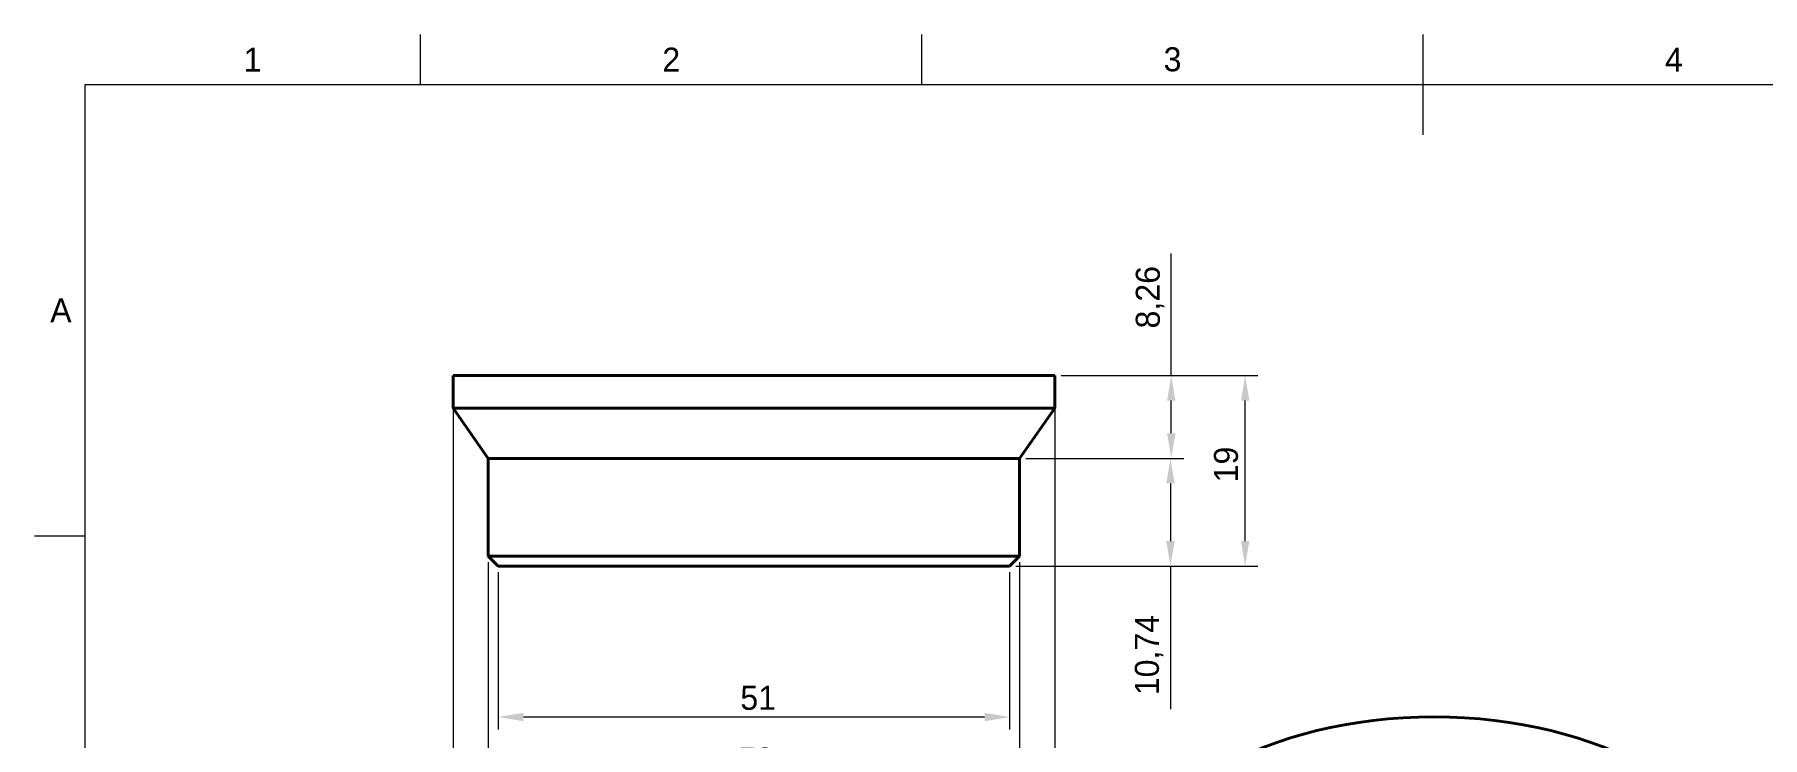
# Model space of a CAD drawing. Header units: millimetres. Extents: x 15 to 292, y 5 to 205.
# Drawn here: x 15 to 187.3, y 134.9 to 205 of the extents above; entities that cross this region are included whole.
import ezdxf

# ---------------------------------------------------------------- set-up
doc = ezdxf.new("R2010")
doc.units = ezdxf.units.MM
for name, color, linetype in [('Annotations', 7, 'Continuous'), ('Border', 7, 'Continuous'), ('Geometries', 7, 'Continuous')]:
    doc.layers.add(name, color=color, linetype=linetype)
doc.styles.add('Shapr0', font='txt', dxfattribs={"height": 2.3925})
doc.styles.add('Shapr2', font='txt', dxfattribs={"height": 2.3925})
doc.dimstyles.new('ISO-25', dxfattribs={"dimtxt": 2.5, "dimasz": 2.5, "dimexe": 1.25, "dimexo": 0.625, "dimtad": 1, "dimtxsty": 'Standard', "dimcen": 2.5, "dimadec": 0, "dimazin": 0, "dimtfac": 1, "dimtmove": 0, "dimatfit": 3, "dimfxl": 1, "dimarcsym": 0})

# ---------------------------------------------------------------- blocks, each defined once
blk = doc.blocks.new('*D6')
at = {"layer": 'Annotations', "color": 0, "linetype": 'Continuous', "lineweight": 15}
for p, q in [((117.38, 171), (136.99, 171)), ((135.74, 154.5), (135.74, 168.5)), ((112.88, 152), (136.99, 152))]:
    blk.add_line(p, q, dxfattribs=at)
at = {"layer": 'Annotations', "color": 0}
for points in [[(136.16, 168.5), (135.32, 168.5), (135.74, 171)], [(135.32, 154.5), (136.16, 154.5), (135.74, 152)]]:
    blk.add_solid(points, dxfattribs=at)
at = {"layer": 'Defpoints', "color": 0}
for p in [(116.75, 171), (135.74, 171), (112.25, 152)]:
    blk.add_point(p, dxfattribs=at)
at = {"layer": 'Annotations', "color": 0, "lineweight": 15, "insert": (133.84, 162.13), "char_height": 2.393, "attachment_point": 5, "rotation": 90, "style": 'Shapr2'}
blk.add_mtext('\\A1;19', dxfattribs=at)
blk = doc.blocks.new('*D7')
at = {"layer": 'Annotations', "color": 0, "linetype": 'Continuous', "lineweight": 15}
for p, q in [((61.25, 151.38), (61.25, 135.7)), ((112.25, 151.38), (112.25, 135.7)), ((109.75, 136.95), (63.75, 136.95))]:
    blk.add_line(p, q, dxfattribs=at)
at = {"layer": 'Annotations', "color": 0}
for points in [[(63.75, 137.37), (63.75, 136.53), (61.25, 136.95)], [(109.75, 136.53), (109.75, 137.37), (112.25, 136.95)]]:
    blk.add_solid(points, dxfattribs=at)
at = {"layer": 'Defpoints', "color": 0}
for p in [(61.25, 152), (112.25, 152), (61.25, 136.95)]:
    blk.add_point(p, dxfattribs=at)
at = {"layer": 'Annotations', "color": 0, "lineweight": 15, "insert": (87.17, 138.85), "char_height": 2.393, "attachment_point": 5, "style": 'Shapr2'}
blk.add_mtext('\\A1;51', dxfattribs=at)
blk = doc.blocks.new('*D8')
at = {"layer": 'Annotations', "color": 0, "linetype": 'Continuous', "lineweight": 15}
for p, q in [((60.25, 152.38), (60.25, 129.53)), ((113.25, 152.38), (113.25, 129.53)), ((62.75, 130.78), (110.75, 130.78))]:
    blk.add_line(p, q, dxfattribs=at)
at = {"layer": 'Annotations', "color": 0}
for points in [[(62.75, 131.2), (62.75, 130.36), (60.25, 130.78)], [(110.75, 130.36), (110.75, 131.2), (113.25, 130.78)]]:
    blk.add_solid(points, dxfattribs=at)
at = {"layer": 'Defpoints', "color": 0}
for p in [(60.25, 153), (113.25, 153), (113.25, 130.78)]:
    blk.add_point(p, dxfattribs=at)
at = {"layer": 'Annotations', "color": 0, "lineweight": 15, "insert": (86.96, 132.68), "char_height": 2.393, "attachment_point": 5, "style": 'Shapr2'}
blk.add_mtext('\\A1;53', dxfattribs=at)
blk = doc.blocks.new('*D9')
at = {"layer": 'Annotations', "color": 0, "linetype": 'Continuous', "lineweight": 15}
for p, q in [((56.75, 170.38), (56.75, 123.01)), ((116.75, 170.38), (116.75, 123.01)), ((59.25, 124.26), (114.25, 124.26))]:
    blk.add_line(p, q, dxfattribs=at)
at = {"layer": 'Annotations', "color": 0}
for points in [[(59.25, 124.68), (59.25, 123.84), (56.75, 124.26)], [(114.25, 123.84), (114.25, 124.68), (116.75, 124.26)]]:
    blk.add_solid(points, dxfattribs=at)
at = {"layer": 'Defpoints', "color": 0}
for p in [(56.75, 171), (116.75, 171), (116.75, 124.26)]:
    blk.add_point(p, dxfattribs=at)
at = {"layer": 'Annotations', "color": 0, "lineweight": 15, "insert": (86.85, 126.15), "char_height": 2.393, "attachment_point": 5, "style": 'Shapr2'}
blk.add_mtext('\\A1;60', dxfattribs=at)
blk = doc.blocks.new('*D10')
at = {"layer": 'Annotations', "color": 0, "linetype": 'Continuous', "lineweight": 15}
for p, q in [((113.88, 162.74), (129.54, 162.74)), ((128.29, 160.24), (128.29, 154.5)), ((112.88, 152), (129.54, 152)), ((128.29, 152), (128.29, 137.75))]:
    blk.add_line(p, q, dxfattribs=at)
at = {"layer": 'Annotations', "color": 0}
for points in [[(128.7, 160.24), (127.87, 160.24), (128.29, 162.74)], [(127.87, 154.5), (128.7, 154.5), (128.29, 152)]]:
    blk.add_solid(points, dxfattribs=at)
at = {"layer": 'Defpoints', "color": 0}
for p in [(113.25, 162.74), (112.25, 152), (128.29, 152)]:
    blk.add_point(p, dxfattribs=at)
at = {"layer": 'Annotations', "color": 0, "lineweight": 15, "insert": (126.16, 143.13), "char_height": 2.393, "attachment_point": 5, "rotation": 90, "style": 'Shapr2'}
blk.add_mtext('\\A1;10,74', dxfattribs=at)
blk = doc.blocks.new('*D11')
at = {"layer": 'Annotations', "color": 0, "linetype": 'Continuous', "lineweight": 15}
for p, q in [((128.37, 171), (128.37, 183.16)), ((117.38, 171), (129.62, 171)), ((128.37, 165.24), (128.37, 168.5)), ((113.88, 162.74), (129.62, 162.74))]:
    blk.add_line(p, q, dxfattribs=at)
at = {"layer": 'Annotations', "color": 0}
for points in [[(128.79, 168.5), (127.95, 168.5), (128.37, 171)], [(127.95, 165.24), (128.79, 165.24), (128.37, 162.74)]]:
    blk.add_solid(points, dxfattribs=at)
at = {"layer": 'Defpoints', "color": 0}
for p in [(116.75, 171), (128.37, 171), (113.25, 162.74)]:
    blk.add_point(p, dxfattribs=at)
at = {"layer": 'Annotations', "color": 0, "lineweight": 15, "insert": (126.25, 178.81), "char_height": 2.393, "attachment_point": 5, "rotation": 90, "style": 'Shapr2'}
blk.add_mtext('\\A1;8,26', dxfattribs=at)

msp = doc.modelspace()

# ---------------------------------------------------------------- linework, layer by layer
at = {"layer": 'Border', "linetype": 'Continuous', "lineweight": 15}
for p, q in [((53.5, 200), (53.5, 205)), ((103.5, 200), (103.5, 205)), ((153.5, 195), (153.5, 205)), ((287, 200), (20, 200)), ((20, 200), (20, 10)), ((20, 155), (15, 155))]:
    msp.add_line(p, q, dxfattribs=at)
at = {"layer": 'Geometries', "linetype": 'Continuous', "lineweight": 40}
for p, q in [((56.75, 171), (56.75, 167.744)), ((56.75, 171), (116.75, 171)), ((116.75, 171), (116.75, 167.744)), ((56.75, 167.744), (56.75, 167.744)), ((56.75, 167.744), (60.25, 162.744)), ((64.821, 167.744), (96.184, 167.744)), ((96.184, 167.744), (96.841, 167.744)), ((96.841, 167.744), (99.247, 167.744)), ((99.247, 167.744), (100.185, 167.744)), ((116.75, 167.744), (113.25, 162.744)), ((60.25, 162.744), (60.25, 153)), ((60.25, 162.744), (60.25, 162.744)), ((113.25, 162.744), (113.25, 153)), ((60.25, 153), (61.25, 152)), ((60.25, 153), (113.25, 153)), ((112.25, 152), (61.25, 152)), ((113.25, 153), (112.25, 152))]:
    msp.add_line(p, q, dxfattribs=at)
at = {"layer": 'Geometries', "linetype": 'Continuous', "lineweight": 40, "flags": 128}
for points in [[(56.75, 167.744), (56.75, 167.744), (56.751, 167.744), (56.752, 167.744), (56.754, 167.744), (56.756, 167.744), (56.759, 167.744), (56.763, 167.744), (56.766, 167.744), (56.771, 167.744), (56.776, 167.744), (56.781, 167.744), (56.787, 167.744), (56.793, 167.744), (56.8, 167.744), (56.808, 167.744), (56.816, 167.744), (56.824, 167.744), (56.833, 167.744), (56.843, 167.744), (56.853, 167.744), (56.863, 167.744), (56.874, 167.744), (56.886, 167.744), (56.894, 167.744)], [(56.894, 167.744), (56.898, 167.744), (56.911, 167.744), (56.924, 167.744), (56.937, 167.744), (56.951, 167.744), (56.966, 167.744), (56.981, 167.744), (56.997, 167.744), (57.013, 167.744), (57.03, 167.744), (57.047, 167.744), (57.064, 167.744), (57.083, 167.744), (57.101, 167.744), (57.121, 167.744), (57.141, 167.744), (57.161, 167.744), (57.182, 167.744), (57.203, 167.744), (57.225, 167.744), (57.247, 167.744), (57.27, 167.744), (57.293, 167.744), (57.317, 167.744), (57.341, 167.744), (57.366, 167.744), (57.391, 167.744), (57.417, 167.744), (57.443, 167.744), (57.47, 167.744), (57.497, 167.744), (57.525, 167.744), (57.553, 167.744), (57.582, 167.744), (57.611, 167.744), (57.641, 167.744), (57.672, 167.744), (57.705, 167.744), (57.738, 167.744), (57.773, 167.744), (57.807, 167.744), (57.843, 167.744), (57.878, 167.744), (57.915, 167.744), (57.952, 167.744), (57.989, 167.744), (58.028, 167.744), (58.066, 167.744), (58.106, 167.744), (58.145, 167.744), (58.186, 167.744), (58.227, 167.744), (58.269, 167.744), (58.311, 167.744), (58.354, 167.744), (58.397, 167.744), (58.441, 167.744), (58.482, 167.744), (58.524, 167.744), (58.567, 167.744), (58.609, 167.744), (58.653, 167.744), (58.696, 167.744), (58.741, 167.744), (58.785, 167.744), (58.83, 167.744), (58.876, 167.744), (58.922, 167.744), (58.969, 167.744), (59.016, 167.744), (59.064, 167.744), (59.112, 167.744), (59.16, 167.744), (59.209, 167.744), (59.259, 167.744), (59.309, 167.744), (59.36, 167.744), (59.411, 167.744), (59.462, 167.744), (59.514, 167.744), (59.566, 167.744), (59.619, 167.744), (59.672, 167.744), (59.726, 167.744), (59.78, 167.744), (59.835, 167.744), (59.89, 167.744), (59.945, 167.744), (60.001, 167.744), (60.058, 167.744), (60.114, 167.744), (60.172, 167.744), (60.23, 167.744), (60.288, 167.744), (60.347, 167.744), (60.407, 167.744), (60.467, 167.744), (60.527, 167.744), (60.587, 167.744), (60.648, 167.744), (60.71, 167.744), (60.771, 167.744), (60.834, 167.744), (60.897, 167.744), (60.96, 167.744), (61.023, 167.744), (61.087, 167.744), (61.152, 167.744), (61.217, 167.744), (61.282, 167.744), (61.348, 167.744), (61.414, 167.744), (61.481, 167.744), (61.549, 167.744), (61.617, 167.744), (61.685, 167.744), (61.754, 167.744), (61.827, 167.744), (61.902, 167.744), (61.977, 167.744), (62.052, 167.744), (62.128, 167.744), (62.204, 167.744), (62.281, 167.744), (62.358, 167.744), (62.436, 167.744), (62.514, 167.744), (62.593, 167.744), (62.672, 167.744), (62.751, 167.744), (62.831, 167.744), (62.912, 167.744), (62.993, 167.744), (63.075, 167.744), (63.158, 167.744), (63.24, 167.744), (63.324, 167.744), (63.402, 167.744), (63.48, 167.744), (63.558, 167.744), (63.637, 167.744), (63.717, 167.744), (63.796, 167.744), (63.876, 167.744), (63.957, 167.744), (64.038, 167.744), (64.119, 167.744), (64.201, 167.744), (64.283, 167.744), (64.365, 167.744), (64.448, 167.744), (64.531, 167.744), (64.615, 167.744), (64.7, 167.744), (64.784, 167.744), (64.821, 167.744)], [(100.185, 167.744), (100.225, 167.744), (100.336, 167.744), (100.446, 167.744), (100.557, 167.744), (100.667, 167.744), (100.776, 167.744), (100.886, 167.744), (100.995, 167.744), (101.105, 167.744), (101.213, 167.744), (101.322, 167.744), (101.43, 167.744), (101.539, 167.744), (101.647, 167.744), (101.755, 167.744), (101.863, 167.744), (101.97, 167.744), (102.078, 167.744), (102.184, 167.744), (102.291, 167.744), (102.397, 167.744), (102.502, 167.744), (102.608, 167.744), (102.713, 167.744), (102.818, 167.744), (102.923, 167.744), (103.027, 167.744), (103.131, 167.744), (103.235, 167.744), (103.339, 167.744), (103.442, 167.744), (103.545, 167.744), (103.648, 167.744), (103.751, 167.744), (103.853, 167.744), (103.956, 167.744), (104.058, 167.744), (104.159, 167.744), (104.26, 167.744), (104.361, 167.744), (104.461, 167.744), (104.561, 167.744), (104.661, 167.744), (104.76, 167.744), (104.859, 167.744), (104.958, 167.744), (105.057, 167.744), (105.155, 167.744), (105.253, 167.744), (105.35, 167.744), (105.448, 167.744), (105.545, 167.744), (105.641, 167.744), (105.738, 167.744), (105.834, 167.744), (105.93, 167.744), (106.026, 167.744), (106.121, 167.744), (106.223, 167.744), (106.324, 167.744), (106.424, 167.744), (106.525, 167.744), (106.625, 167.744), (106.724, 167.744), (106.823, 167.744), (106.922, 167.744), (107.02, 167.744), (107.118, 167.744), (107.216, 167.744), (107.313, 167.744), (107.409, 167.744), (107.506, 167.744), (107.602, 167.744), (107.698, 167.744), (107.793, 167.744), (107.888, 167.744), (107.983, 167.744), (108.077, 167.744), (108.164, 167.744), (108.251, 167.744), (108.337, 167.744), (108.423, 167.744), (108.509, 167.744), (108.594, 167.744), (108.679, 167.744), (108.764, 167.744), (108.848, 167.744), (108.932, 167.744), (109.015, 167.744), (109.098, 167.744), (109.181, 167.744), (109.263, 167.744), (109.345, 167.744), (109.427, 167.744), (109.508, 167.744), (109.589, 167.744), (109.67, 167.744), (109.75, 167.744), (109.829, 167.744), (109.909, 167.744), (109.987, 167.744), (110.066, 167.744), (110.143, 167.744), (110.221, 167.744), (110.298, 167.744), (110.375, 167.744), (110.451, 167.744), (110.527, 167.744), (110.603, 167.744), (110.678, 167.744), (110.752, 167.744), (110.827, 167.744), (110.9, 167.744), (110.974, 167.744), (111.047, 167.744), (111.12, 167.744), (111.193, 167.744), (111.265, 167.744), (111.336, 167.744), (111.407, 167.744), (111.478, 167.744), (111.548, 167.744), (111.617, 167.744), (111.687, 167.744), (111.755, 167.744), (111.824, 167.744), (111.892, 167.744), (111.959, 167.744), (112.026, 167.744), (112.093, 167.744), (112.159, 167.744), (112.225, 167.744), (112.29, 167.744), (112.356, 167.744), (112.42, 167.744), (112.485, 167.744), (112.548, 167.744), (112.612, 167.744), (112.679, 167.744), (112.746, 167.744), (112.812, 167.744), (112.878, 167.744), (112.943, 167.744), (113.007, 167.744), (113.071, 167.744), (113.135, 167.744), (113.198, 167.744), (113.261, 167.744), (113.323, 167.744), (113.384, 167.744), (113.445, 167.744), (113.506, 167.744), (113.566, 167.744), (113.625, 167.744), (113.684, 167.744), (113.743, 167.744), (113.801, 167.744), (113.859, 167.744), (113.912, 167.744), (113.964, 167.744), (114.016, 167.744), (114.068, 167.744), (114.119, 167.744), (114.169, 167.744), (114.219, 167.744), (114.269, 167.744), (114.318, 167.744), (114.367, 167.744), (114.415, 167.744), (114.463, 167.744), (114.51, 167.744), (114.557, 167.744), (114.604, 167.744), (114.65, 167.744), (114.695, 167.744), (114.74, 167.744), (114.785, 167.744), (114.829, 167.744), (114.872, 167.744), (114.915, 167.744), (114.958, 167.744), (115, 167.744), (115.042, 167.744), (115.083, 167.744), (115.123, 167.744), (115.163, 167.744), (115.203, 167.744), (115.242, 167.744), (115.281, 167.744), (115.319, 167.744), (115.356, 167.744), (115.393, 167.744), (115.43, 167.744), (115.466, 167.744), (115.502, 167.744), (115.538, 167.744), (115.572, 167.744), (115.607, 167.744), (115.64, 167.744), (115.674, 167.744), (115.706, 167.744), (115.739, 167.744), (115.77, 167.744), (115.802, 167.744), (115.832, 167.744), (115.862, 167.744), (115.892, 167.744), (115.921, 167.744), (115.95, 167.744), (115.978, 167.744), (116.006, 167.744), (116.033, 167.744), (116.06, 167.744), (116.086, 167.744), (116.112, 167.744), (116.138, 167.744), (116.162, 167.744), (116.187, 167.744), (116.212, 167.744), (116.237, 167.744), (116.261, 167.744), (116.285, 167.744), (116.308, 167.744), (116.33, 167.744), (116.352, 167.744), (116.373, 167.744), (116.394, 167.744), (116.414, 167.744), (116.434, 167.744), (116.453, 167.744), (116.471, 167.744), (116.489, 167.744), (116.506, 167.744), (116.523, 167.744), (116.539, 167.744), (116.555, 167.744), (116.57, 167.744), (116.584, 167.744), (116.597, 167.744), (116.609, 167.744), (116.621, 167.744), (116.632, 167.744), (116.643, 167.744), (116.653, 167.744), (116.663, 167.744), (116.672, 167.744), (116.681, 167.744), (116.689, 167.744), (116.696, 167.744), (116.704, 167.744), (116.71, 167.744), (116.716, 167.744), (116.722, 167.744), (116.727, 167.744), (116.732, 167.744), (116.736, 167.744), (116.739, 167.744), (116.742, 167.744), (116.745, 167.744), (116.747, 167.744), (116.748, 167.744), (116.749, 167.744), (116.75, 167.744), (116.75, 167.744)], [(60.378, 162.744), (60.371, 162.744), (60.358, 162.744), (60.346, 162.744), (60.334, 162.744), (60.324, 162.744), (60.314, 162.744), (60.305, 162.744), (60.296, 162.744), (60.288, 162.744), (60.281, 162.744), (60.274, 162.744), (60.269, 162.744), (60.264, 162.744), (60.26, 162.744), (60.256, 162.744), (60.253, 162.744), (60.252, 162.744), (60.25, 162.744), (60.25, 162.744)], [(65.656, 162.744), (65.608, 162.744), (65.525, 162.744), (65.443, 162.744), (65.373, 162.744), (65.304, 162.744), (65.235, 162.744), (65.167, 162.744), (65.099, 162.744), (65.031, 162.744), (64.964, 162.744), (64.897, 162.744), (64.831, 162.744), (64.765, 162.744), (64.7, 162.744), (64.635, 162.744), (64.57, 162.744), (64.506, 162.744), (64.442, 162.744), (64.379, 162.744), (64.316, 162.744), (64.253, 162.744), (64.191, 162.744), (64.129, 162.744), (64.058, 162.744), (63.988, 162.744), (63.918, 162.744), (63.848, 162.744), (63.78, 162.744), (63.712, 162.744), (63.644, 162.744), (63.578, 162.744), (63.511, 162.744), (63.446, 162.744), (63.381, 162.744), (63.316, 162.744), (63.253, 162.744), (63.189, 162.744), (63.127, 162.744), (63.064, 162.744), (63.003, 162.744), (62.943, 162.744), (62.883, 162.744), (62.824, 162.744), (62.765, 162.744), (62.707, 162.744), (62.65, 162.744), (62.593, 162.744), (62.537, 162.744), (62.482, 162.744), (62.427, 162.744), (62.373, 162.744), (62.319, 162.744), (62.266, 162.744), (62.214, 162.744), (62.162, 162.744), (62.111, 162.744), (62.061, 162.744), (62.012, 162.744), (61.963, 162.744), (61.915, 162.744), (61.867, 162.744), (61.821, 162.744), (61.774, 162.744), (61.729, 162.744), (61.684, 162.744), (61.64, 162.744), (61.596, 162.744), (61.554, 162.744), (61.511, 162.744), (61.47, 162.744), (61.429, 162.744), (61.394, 162.744), (61.36, 162.744), (61.327, 162.744), (61.294, 162.744), (61.262, 162.744), (61.23, 162.744), (61.198, 162.744), (61.167, 162.744), (61.137, 162.744), (61.107, 162.744), (61.078, 162.744), (61.049, 162.744), (61.02, 162.744), (60.992, 162.744), (60.965, 162.744), (60.938, 162.744), (60.912, 162.744), (60.886, 162.744), (60.86, 162.744), (60.835, 162.744), (60.807, 162.744), (60.779, 162.744), (60.752, 162.744), (60.725, 162.744), (60.699, 162.744), (60.674, 162.744), (60.65, 162.744), (60.626, 162.744), (60.603, 162.744), (60.581, 162.744), (60.56, 162.744), (60.539, 162.744), (60.519, 162.744), (60.5, 162.744), (60.481, 162.744), (60.463, 162.744), (60.446, 162.744), (60.429, 162.744), (60.414, 162.744), (60.399, 162.744), (60.384, 162.744), (60.378, 162.744)], [(106.462, 162.744), (106.406, 162.744), (106.313, 162.744), (106.221, 162.744), (106.127, 162.744), (106.034, 162.744), (105.939, 162.744), (105.845, 162.744), (105.749, 162.744), (105.654, 162.744), (105.557, 162.744), (105.46, 162.744), (105.363, 162.744), (105.265, 162.744), (105.167, 162.744), (105.067, 162.744), (104.968, 162.744), (104.867, 162.744), (104.781, 162.744), (104.695, 162.744), (104.608, 162.744), (104.521, 162.744), (104.434, 162.744), (104.346, 162.744), (104.258, 162.744), (104.17, 162.744), (104.081, 162.744), (103.992, 162.744), (103.903, 162.744), (103.813, 162.744), (103.723, 162.744), (103.632, 162.744), (103.541, 162.744), (103.45, 162.744), (103.358, 162.744), (103.266, 162.744), (103.173, 162.744), (103.08, 162.744), (102.972, 162.744), (102.864, 162.744), (102.754, 162.744), (102.645, 162.744), (102.535, 162.744), (102.425, 162.744), (102.314, 162.744), (102.203, 162.744), (102.091, 162.744), (101.979, 162.744), (101.867, 162.744), (101.754, 162.744), (101.641, 162.744), (101.527, 162.744), (101.412, 162.744), (101.297, 162.744), (101.182, 162.744), (101.067, 162.744), (100.952, 162.744), (100.836, 162.744), (100.72, 162.744), (100.603, 162.744), (100.486, 162.744), (100.369, 162.744), (100.251, 162.744), (100.133, 162.744), (100.014, 162.744), (99.895, 162.744), (99.776, 162.744), (99.656, 162.744), (99.535, 162.744), (99.414, 162.744), (99.294, 162.744), (99.173, 162.744), (99.052, 162.744), (98.93, 162.744), (98.808, 162.744), (98.686, 162.744), (98.563, 162.744), (98.441, 162.744), (98.317, 162.744), (98.194, 162.744), (98.07, 162.744), (97.946, 162.744), (97.821, 162.744), (97.696, 162.744), (97.57, 162.744), (97.445, 162.744), (97.337, 162.744), (97.229, 162.744), (97.121, 162.744), (97.013, 162.744), (96.904, 162.744), (96.796, 162.744), (96.687, 162.744), (96.578, 162.744), (96.468, 162.744), (96.359, 162.744), (96.249, 162.744), (96.139, 162.744), (96.029, 162.744), (95.919, 162.744), (95.809, 162.744), (95.698, 162.744), (95.586, 162.744), (95.475, 162.744), (95.363, 162.744), (95.252, 162.744), (95.122, 162.744), (94.991, 162.744), (94.861, 162.744), (94.73, 162.744), (94.6, 162.744), (94.469, 162.744), (94.337, 162.744), (94.206, 162.744), (94.074, 162.744), (93.943, 162.744), (93.811, 162.744), (93.678, 162.744), (93.545, 162.744), (93.412, 162.744), (93.279, 162.744), (93.145, 162.744), (93.012, 162.744), (92.879, 162.744), (92.746, 162.744), (92.612, 162.744), (92.478, 162.744), (92.344, 162.744), (92.21, 162.744), (92.076, 162.744), (91.942, 162.744), (91.807, 162.744), (91.673, 162.744), (91.538, 162.744), (91.402, 162.744), (91.267, 162.744), (91.131, 162.744), (90.995, 162.744), (90.86, 162.744), (90.725, 162.744), (90.589, 162.744), (90.453, 162.744), (90.318, 162.744), (90.182, 162.744), (90.046, 162.744), (89.91, 162.744), (89.774, 162.744), (89.637, 162.744), (89.501, 162.744), (89.365, 162.744), (89.228, 162.744), (89.091, 162.744), (88.953, 162.744), (88.816, 162.744), (88.699, 162.744), (88.582, 162.744), (88.464, 162.744), (88.347, 162.744), (88.23, 162.744), (88.112, 162.744), (87.995, 162.744), (87.878, 162.744), (87.76, 162.744), (87.643, 162.744), (87.525, 162.744), (87.408, 162.744), (87.29, 162.744), (87.173, 162.744), (87.055, 162.744), (86.937, 162.744), (86.819, 162.744), (86.701, 162.744), (86.582, 162.744), (86.464, 162.744), (86.327, 162.744), (86.19, 162.744), (86.053, 162.744), (85.916, 162.744), (85.779, 162.744), (85.642, 162.744), (85.505, 162.744), (85.368, 162.744), (85.232, 162.744), (85.095, 162.744), (84.958, 162.744), (84.821, 162.744), (84.684, 162.744), (84.547, 162.744), (84.41, 162.744), (84.272, 162.744), (84.136, 162.744), (84, 162.744), (83.863, 162.744), (83.727, 162.744), (83.591, 162.744), (83.455, 162.744), (83.319, 162.744), (83.183, 162.744), (83.047, 162.744), (82.912, 162.744), (82.776, 162.744), (82.641, 162.744), (82.505, 162.744), (82.369, 162.744), (82.233, 162.744), (82.098, 162.744), (81.963, 162.744), (81.828, 162.744), (81.693, 162.744), (81.559, 162.744), (81.425, 162.744), (81.29, 162.744), (81.156, 162.744), (81.022, 162.744), (80.889, 162.744), (80.755, 162.744), (80.622, 162.744), (80.488, 162.744), (80.355, 162.744), (80.221, 162.744), (80.088, 162.744), (79.955, 162.744), (79.841, 162.744), (79.728, 162.744), (79.615, 162.744), (79.501, 162.744), (79.388, 162.744), (79.276, 162.744), (79.163, 162.744), (79.05, 162.744), (78.938, 162.744), (78.826, 162.744), (78.713, 162.744), (78.602, 162.744), (78.49, 162.744), (78.378, 162.744), (78.267, 162.744), (78.155, 162.744), (78.043, 162.744), (77.932, 162.744), (77.82, 162.744), (77.709, 162.744), (77.581, 162.744), (77.452, 162.744), (77.324, 162.744), (77.196, 162.744), (77.068, 162.744), (76.941, 162.744), (76.813, 162.744), (76.687, 162.744), (76.56, 162.744), (76.433, 162.744), (76.307, 162.744), (76.182, 162.744), (76.055, 162.744), (75.93, 162.744), (75.804, 162.744), (75.679, 162.744), (75.555, 162.744), (75.43, 162.744), (75.307, 162.744), (75.183, 162.744), (75.06, 162.744), (74.937, 162.744), (74.815, 162.744), (74.692, 162.744), (74.571, 162.744), (74.449, 162.744), (74.328, 162.744), (74.207, 162.744), (74.086, 162.744), (73.965, 162.744), (73.845, 162.744), (73.725, 162.744), (73.605, 162.744), (73.486, 162.744), (73.368, 162.744), (73.25, 162.744), (73.132, 162.744), (73.015, 162.744), (72.898, 162.744), (72.781, 162.744), (72.665, 162.744), (72.549, 162.744), (72.433, 162.744), (72.318, 162.744), (72.203, 162.744), (72.088, 162.744), (71.974, 162.744), (71.859, 162.744), (71.762, 162.744), (71.666, 162.744), (71.569, 162.744), (71.473, 162.744), (71.377, 162.744), (71.281, 162.744), (71.186, 162.744), (71.091, 162.744), (70.996, 162.744), (70.902, 162.744), (70.808, 162.744), (70.714, 162.744), (70.621, 162.744), (70.528, 162.744), (70.435, 162.744), (70.342, 162.744), (70.249, 162.744), (70.157, 162.744), (70.065, 162.744), (69.974, 162.744), (69.868, 162.744), (69.762, 162.744), (69.657, 162.744), (69.553, 162.744), (69.449, 162.744), (69.345, 162.744), (69.242, 162.744), (69.139, 162.744), (69.037, 162.744), (68.935, 162.744), (68.834, 162.744), (68.733, 162.744), (68.633, 162.744), (68.532, 162.744), (68.433, 162.744), (68.334, 162.744), (68.235, 162.744), (68.137, 162.744), (68.04, 162.744), (67.943, 162.744), (67.847, 162.744), (67.751, 162.744), (67.656, 162.744), (67.561, 162.744), (67.467, 162.744), (67.373, 162.744), (67.28, 162.744), (67.187, 162.744), (67.094, 162.744), (67.002, 162.744), (66.911, 162.744), (66.82, 162.744), (66.73, 162.744), (66.64, 162.744), (66.551, 162.744), (66.463, 162.744), (66.375, 162.744), (66.288, 162.744), (66.201, 162.744), (66.114, 162.744), (66.029, 162.744), (65.944, 162.744), (65.859, 162.744), (65.775, 162.744), (65.691, 162.744), (65.656, 162.744)], [(113.25, 162.744), (113.25, 162.744), (113.249, 162.744), (113.247, 162.744), (113.245, 162.744), (113.242, 162.744), (113.239, 162.744), (113.234, 162.744), (113.229, 162.744), (113.223, 162.744), (113.217, 162.744), (113.21, 162.744), (113.202, 162.744), (113.193, 162.744), (113.184, 162.744), (113.174, 162.744), (113.163, 162.744), (113.151, 162.744), (113.139, 162.744), (113.126, 162.744), (113.113, 162.744), (113.099, 162.744), (113.084, 162.744), (113.068, 162.744), (113.051, 162.744), (113.034, 162.744), (113.016, 162.744), (112.998, 162.744), (112.978, 162.744), (112.961, 162.744), (112.944, 162.744), (112.926, 162.744), (112.907, 162.744), (112.888, 162.744), (112.868, 162.744), (112.848, 162.744), (112.828, 162.744), (112.807, 162.744), (112.785, 162.744), (112.763, 162.744), (112.74, 162.744), (112.717, 162.744), (112.693, 162.744), (112.669, 162.744), (112.644, 162.744), (112.619, 162.744), (112.593, 162.744), (112.566, 162.744), (112.539, 162.744), (112.508, 162.744), (112.475, 162.744), (112.442, 162.744), (112.408, 162.744), (112.373, 162.744), (112.338, 162.744), (112.302, 162.744), (112.265, 162.744), (112.228, 162.744), (112.19, 162.744), (112.151, 162.744), (112.112, 162.744), (112.071, 162.744), (112.03, 162.744), (111.989, 162.744), (111.947, 162.744), (111.904, 162.744), (111.86, 162.744), (111.816, 162.744), (111.771, 162.744), (111.726, 162.744), (111.68, 162.744), (111.633, 162.744), (111.585, 162.744), (111.537, 162.744), (111.488, 162.744), (111.439, 162.744), (111.389, 162.744), (111.338, 162.744), (111.286, 162.744), (111.234, 162.744), (111.181, 162.744), (111.127, 162.744), (111.073, 162.744), (111.019, 162.744), (110.963, 162.744), (110.907, 162.744), (110.851, 162.744), (110.793, 162.744), (110.735, 162.744), (110.677, 162.744), (110.617, 162.744), (110.558, 162.744), (110.497, 162.744), (110.436, 162.744), (110.374, 162.744), (110.311, 162.744), (110.248, 162.744), (110.193, 162.744), (110.138, 162.744), (110.082, 162.744), (110.026, 162.744), (109.97, 162.744), (109.913, 162.744), (109.856, 162.744), (109.798, 162.744), (109.74, 162.744), (109.681, 162.744), (109.622, 162.744), (109.562, 162.744), (109.502, 162.744), (109.442, 162.744), (109.381, 162.744), (109.319, 162.744), (109.257, 162.744), (109.194, 162.744), (109.131, 162.744), (109.068, 162.744), (108.994, 162.744), (108.919, 162.744), (108.844, 162.744), (108.768, 162.744), (108.691, 162.744), (108.614, 162.744), (108.536, 162.744), (108.458, 162.744), (108.379, 162.744), (108.299, 162.744), (108.219, 162.744), (108.139, 162.744), (108.057, 162.744), (107.975, 162.744), (107.892, 162.744), (107.809, 162.744), (107.726, 162.744), (107.641, 162.744), (107.557, 162.744), (107.472, 162.744), (107.386, 162.744), (107.3, 162.744), (107.213, 162.744), (107.126, 162.744), (107.038, 162.744), (106.949, 162.744), (106.86, 162.744), (106.771, 162.744), (106.68, 162.744), (106.589, 162.744), (106.498, 162.744), (106.462, 162.744)]]:
    msp.add_lwpolyline(points, dxfattribs=at)
at = {"layer": 'Geometries', "linetype": 'Continuous', "lineweight": 40}
msp.add_ellipse((154.562, 119.638), major_axis=(-30, 0), ratio=0.5773503, start_param=3.1415927, end_param=6.2831853, dxfattribs=at)

# ---------------------------------------------------------------- texts
at = {"layer": 'Border', "linetype": 'Continuous', "lineweight": 15, "char_height": 2.393, "width": 2.3925, "style": 'Shapr0'}
for s, insert, attachment_point in [('1', (36.75, 201.304), 8), ('2', (78.5, 201.304), 8), ('3', (128.5, 201.304), 8), ('4', (178.5, 201.304), 8), ('A', (18.696, 177.5), 6)]:
    msp.add_mtext(s, dxfattribs=dict(at, insert=insert, attachment_point=attachment_point))

# ---------------------------------------------------------------- dimensions: what is measured, and where the dimension line sits
at = {"layer": 'Annotations', "linetype": 'Continuous', "lineweight": 15}
for base, p1, p2, angle, picture, middle in [((128.37, 171), (113.25, 162.744), (116.75, 171), 90, '*D11', (128.37, 178.814)), ((135.74, 171), (112.25, 152), (116.75, 171), 270, '*D6', (135.74, 162.132)), ((128.288, 152), (113.25, 162.744), (112.25, 152), 90, '*D10', (128.288, 143.126))]:
    dim = msp.add_linear_dim(base=base, p1=p1, p2=p2, angle=angle, dimstyle='ISO-25', override={"dimscale": 1, "dimgap": 0.7, "dimdec": 2, "dimlfac": 1, "dimrnd": 0.01, "dimzin": 8, "dimdsep": 44, "dimtxsty": 'Shapr2', "dimse1": 0, "dimse2": 0, "dimadec": 2, "dimtol": 0, "dimlim": 0, "dimtp": 0, "dimtm": 0, "dimtfac": 0.6, "dimtdec": 8, "dimfrac": 2, "dimtolj": 1, "dimlwd": 15, "dimlwe": 15}, dxfattribs=at)
    dim.commit()
    dim.dimension.update_dxf_attribs({"geometry": picture, "text_midpoint": middle, "dimtype": 160})
for base, p1, p2, picture, middle in [((116.75, 124.259), (56.75, 171), (116.75, 171), '*D9', (86.854, 124.259)), ((113.25, 130.782), (60.25, 153), (113.25, 153), '*D8', (86.962, 130.782)), ((61.25, 136.95), (112.25, 152), (61.25, 152), '*D7', (87.17, 136.95))]:
    dim = msp.add_linear_dim(base=base, p1=p1, p2=p2, dimstyle='ISO-25', override={"dimscale": 1, "dimgap": 0.7, "dimdec": 2, "dimlfac": 1, "dimrnd": 0.01, "dimzin": 8, "dimdsep": 44, "dimtxsty": 'Shapr2', "dimse1": 0, "dimse2": 0, "dimadec": 2, "dimtol": 0, "dimlim": 0, "dimtp": 0, "dimtm": 0, "dimtfac": 0.6, "dimtdec": 8, "dimfrac": 2, "dimtolj": 1, "dimlwd": 15, "dimlwe": 15}, dxfattribs=at)
    dim.commit()
    dim.dimension.update_dxf_attribs({"geometry": picture, "text_midpoint": middle, "dimtype": 160})

doc.saveas('drawing.dxf')
